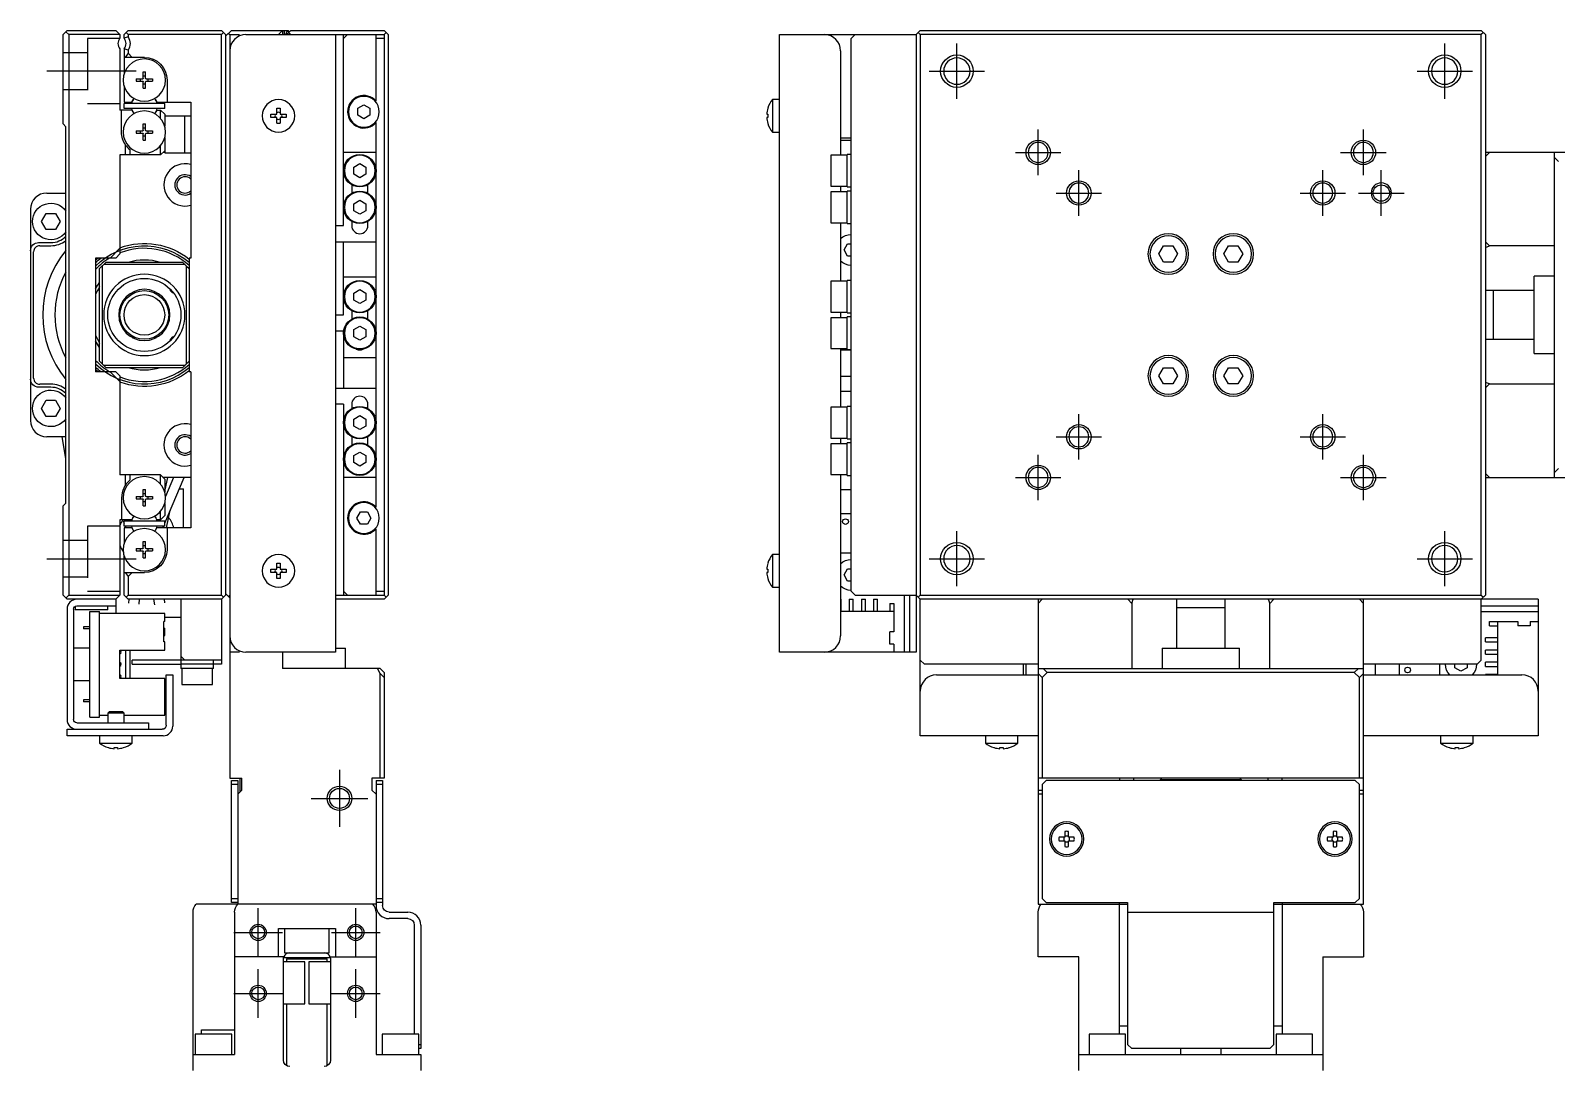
# Model space of a CAD drawing. Extents: x 0 to 721, y -8 to 419.
# Drawn here: x 0 to 187.7, y 204.2 to 331.7 of the extents above; entities that cross this region are included whole.
import ezdxf

# ---------------------------------------------------------------- set-up
doc = ezdxf.new("R2010")
doc.units = 0
doc.header["$LTSCALE"] = 0.5
doc.linetypes.add('CENTER', pattern=[50.8, 31.75, -6.35, 6.35, -6.35])
doc.linetypes.add('DASHED', pattern=[19.05, 12.7, -6.35])
for name, color, linetype in [('MSM_CENTER', 1, 'CENTER'), ('MSM_CONTINUOUS', 7, 'CONTINUOUS'), ('MSM_DASHED', 4, 'DASHED'), ('MSM_NARROW', 5, 'CONTINUOUS')]:
    doc.layers.add(name, color=color, linetype=linetype)

msp = doc.modelspace()

# ---------------------------------------------------------------- linework, layer by layer
at = {"layer": 'MSM_CENTER'}
for p, q in [((113.94, 323.33), (113.94, 330.13)), ((173.94, 323.33), (173.94, 330.13)), ((13, 326.73), (2, 326.73)), ((110.54, 326.73), (117.34, 326.73)), ((170.54, 326.73), (177.34, 326.73)), ((123.94, 313.93), (123.94, 319.53)), ((163.94, 313.93), (163.94, 319.53)), ((121.14, 316.73), (126.74, 316.73)), ((161.14, 316.73), (166.74, 316.73)), ((128.94, 308.93), (128.94, 314.53)), ((158.94, 308.93), (158.94, 314.53)), ((166.14, 308.93), (166.14, 314.53)), ((126.14, 311.73), (131.74, 311.73)), ((156.14, 311.73), (161.74, 311.73)), ((163.34, 311.73), (168.94, 311.73)), ((128.94, 278.93), (128.94, 284.53)), ((158.94, 278.93), (158.94, 284.53)), ((126.14, 281.73), (131.74, 281.73)), ((156.14, 281.73), (161.74, 281.73)), ((123.94, 273.93), (123.94, 279.53)), ((163.94, 273.93), (163.94, 279.53)), ((121.14, 276.73), (126.74, 276.73)), ((161.14, 276.73), (166.74, 276.73)), ((113.94, 263.33), (113.94, 270.13)), ((173.94, 263.33), (173.94, 270.13)), ((2, 266.73), (13, 266.73)), ((110.54, 266.73), (117.34, 266.73)), ((170.54, 266.73), (177.34, 266.73)), ((38, 240.73), (38, 233.73)), ((34.5, 237.23), (41.5, 237.23)), ((28, 217.73), (28, 223.73)), ((40, 217.73), (40, 223.73)), ((25, 220.73), (31, 220.73)), ((37, 220.73), (43, 220.73)), ((28, 210.23), (28, 216.23)), ((40, 210.23), (40, 216.23)), ((25, 213.23), (31, 213.23)), ((37, 213.23), (43, 213.23))]:
    msp.add_line(p, q, dxfattribs=at)
at = {"layer": 'MSM_CONTINUOUS'}
for p, q in [((4, 331.23), (4.35, 331.58)), ((4, 320.23), (4, 331.23)), ((4.5, 331.73), (4.35, 331.58)), ((4.35, 331.58), (4.7, 331.23)), ((4.5, 331.73), (10.5, 331.73)), ((4.7, 331.23), (4.7, 262.23)), ((11, 331.23), (4.7, 331.23)), ((11, 331.23), (10.5, 331.73)), ((11, 331.23), (11, 330.8)), ((11.5, 331.23), (11.75, 331.48)), ((11.5, 330.8), (11.5, 331.23)), ((12, 330.96), (11.5, 330.8)), ((12, 331.73), (11.75, 331.48)), ((11.75, 331.48), (12, 331.23)), ((12, 331.73), (23.5, 331.73)), ((12, 331.23), (12, 330.96)), ((23.5, 331.23), (12, 331.23)), ((24, 331.23), (23.5, 331.73)), ((23.5, 331.23), (23.75, 331.48)), ((23.5, 262.23), (23.5, 331.23)), ((24.7, 331.73), (24, 331.03)), ((24, 331.23), (24, 262.23)), ((24.35, 331.38), (24.5, 331.23)), ((24.5, 331.23), (25.7, 331.23)), ((24.5, 331.23), (24.5, 239.73)), ((24.7, 331.73), (31.7, 331.73)), ((26.5, 331.23), (43.5, 331.23)), ((30.5, 331.23), (31, 331.73)), ((31, 331.73), (31, 331.23)), ((31.2, 331.73), (31.2, 331.23)), ((31.4, 331.33), (31.4, 331.23)), ((32, 331.73), (31.5, 331.23)), ((31.7, 331.73), (31.8, 331.63)), ((31.7, 331.63), (31.9, 331.63)), ((31.75, 331.48), (32, 331.23)), ((32, 331.73), (43.5, 331.73)), ((37.5, 331.23), (37.5, 255.23)), ((38.5, 330.73), (39, 331.23)), ((38.5, 307.73), (38.5, 331.23)), ((42.5, 323.06), (42.5, 331.23)), ((43.5, 330.73), (42.5, 330.73)), ((44, 331.23), (43.5, 331.73)), ((43.5, 331.23), (43.75, 331.48)), ((43.5, 331.23), (43.5, 262.23)), ((44, 331.23), (44, 262.23)), ((92.14, 255.23), (92.14, 331.23)), ((92.14, 331.23), (108.94, 331.23)), ((101.44, 331.23), (100.94, 330.73)), ((100.94, 262.73), (100.94, 330.73)), ((108.94, 331.23), (109.44, 331.73)), ((108.94, 331.23), (108.94, 255.23)), ((109.44, 331.23), (109.19, 331.48)), ((109.44, 331.73), (178.44, 331.73)), ((109.44, 331.23), (109.44, 262.23)), ((178.44, 331.23), (109.44, 331.23)), ((178.44, 331.73), (178.94, 331.23)), ((178.69, 331.48), (178.44, 331.23)), ((178.44, 262.23), (178.44, 331.23)), ((178.94, 331.23), (178.94, 262.23)), ((11, 329.47), (11, 321.93)), ((12, 329.3), (11.5, 329.47)), ((11.5, 329.47), (11.5, 326.35)), ((12, 328.93), (11.65, 328.43)), ((12, 329.3), (12, 328.93)), ((12.5, 328.43), (12, 328.93)), ((99.64, 329.23), (99.64, 316.38)), ((14, 328.43), (11.5, 328.43)), ((13.86, 326.63), (14.15, 326.63)), ((13.86, 325.84), (13.86, 326.63)), ((14.15, 325.84), (14.15, 326.63)), ((11.5, 324.92), (11.5, 322.93)), ((13, 325.78), (13.8, 325.78)), ((13, 325.78), (13, 325.49)), ((13, 325.49), (13.8, 325.49)), ((13.53, 325.49), (13.53, 325.78)), ((14.15, 326.1), (13.86, 326.1)), ((13.86, 324.63), (13.86, 325.43)), ((13.86, 325.16), (14.15, 325.16)), ((14.15, 324.63), (14.15, 325.43)), ((14.21, 325.78), (15, 325.78)), ((14.21, 325.49), (15, 325.49)), ((14.47, 325.49), (14.47, 325.78)), ((15, 325.78), (15, 325.49)), ((16.8, 325.63), (16.8, 322.93)), ((11.5, 322.93), (12.45, 322.93)), ((12.45, 322.93), (12.6, 323.19)), ((13.86, 324.63), (14.15, 324.63)), ((15.4, 323.19), (15.55, 322.93)), ((15.55, 322.93), (19.7, 322.93)), ((19.7, 322.93), (19.7, 303.73)), ((91.24, 323.23), (91.24, 319.23)), ((92.14, 323.23), (91.24, 323.23)), ((12.45, 321.93), (11, 321.93)), ((11.2, 319.23), (11.2, 321.93)), ((16.5, 322.73), (11.5, 322.73)), ((11.5, 322.13), (11.5, 322.73)), ((16.5, 322.13), (11.5, 322.13)), ((12.45, 321.93), (12.58, 321.71)), ((15.55, 321.93), (15.42, 321.71)), ((15.55, 321.93), (16, 321.93)), ((16, 320.9), (16, 321.93)), ((16.5, 321.43), (16, 321.93)), ((16.5, 322.13), (16.5, 322.73)), ((16.5, 321.43), (16.5, 319.95)), ((19.7, 321.18), (16.5, 321.18)), ((19, 316.68), (19, 321.18)), ((29.57, 321.43), (30.3, 321.43)), ((30.3, 321.03), (29.57, 321.03)), ((30.3, 321.43), (30.3, 322.16)), ((30.3, 320.31), (30.3, 321.03)), ((30.7, 322.16), (30.7, 321.43)), ((30.7, 321.43), (31.43, 321.43)), ((31.43, 321.03), (30.7, 321.03)), ((30.7, 321.03), (30.7, 320.31)), ((40.25, 322.17), (41, 322.6)), ((40.25, 321.3), (40.25, 322.17)), ((41, 320.87), (40.25, 321.3)), ((41, 322.6), (41.75, 322.17)), ((41.75, 321.3), (41, 320.87)), ((41.75, 322.17), (41.75, 321.3)), ((90.55, 321.43), (90.68, 321.43)), ((90.68, 321.03), (90.55, 321.03)), ((90.68, 322.18), (90.68, 322.16)), ((90.68, 321.43), (90.68, 321.03)), ((4.35, 319.88), (4, 320.23)), ((4.35, 273.58), (4.35, 319.88)), ((13, 319.38), (13.8, 319.38)), ((13, 319.38), (13, 319.09)), ((13, 319.09), (13.8, 319.09)), ((13.53, 319.09), (13.53, 319.38)), ((13.86, 320.23), (14.15, 320.23)), ((13.86, 319.44), (13.86, 320.23)), ((14.15, 319.7), (13.86, 319.7)), ((14.15, 319.44), (14.15, 320.23)), ((14.21, 319.38), (15, 319.38)), ((14.21, 319.09), (15, 319.09)), ((14.47, 319.09), (14.47, 319.38)), ((15, 319.38), (15, 319.09)), ((42.5, 273.06), (42.5, 320.41)), ((90.68, 320.31), (90.68, 320.28)), ((91.24, 319.23), (92.14, 319.23)), ((11.7, 316.43), (11.7, 317.64)), ((13.86, 318.23), (13.86, 319.03)), ((13.86, 318.76), (14.15, 318.76)), ((13.86, 318.23), (14.15, 318.23)), ((14.15, 318.23), (14.15, 319.03)), ((16, 316.43), (16, 317.57)), ((16.5, 318.52), (16.5, 316.68)), ((99.64, 318.53), (100.94, 318.53)), ((99.64, 318.23), (100.94, 318.23)), ((16, 316.43), (11, 316.43)), ((11, 316.43), (11, 304.23)), ((12.2, 317.09), (12.2, 316.43)), ((16, 316.43), (16.5, 316.93)), ((16.5, 316.73), (16.3, 316.73)), ((16.5, 316.68), (19.7, 316.68)), ((42.5, 316.73), (38.5, 316.73)), ((39.75, 314.92), (40.5, 315.35)), ((40.5, 315.35), (41.25, 314.92)), ((98.44, 316.38), (98.44, 312.58)), ((100.44, 316.38), (98.44, 316.38)), ((100.44, 312.48), (100.44, 316.48)), ((100.94, 316.48), (100.44, 316.48)), ((178.94, 316.23), (179.44, 316.73)), ((216.44, 316.73), (178.94, 316.73)), ((187.44, 276.73), (187.44, 316.73)), ((187.94, 315.62), (187.44, 316.12)), ((39.75, 314.05), (39.75, 314.92)), ((40.5, 313.62), (39.75, 314.05)), ((41.25, 314.05), (40.5, 313.62)), ((41.25, 314.92), (41.25, 314.05)), ((2, 311.73), (4.35, 311.73)), ((39.5, 312.75), (39.5, 311.72)), ((41.5, 311.72), (41.5, 312.75)), ((98.44, 312.58), (100.44, 312.58)), ((98.44, 311.88), (98.44, 308.08)), ((100.44, 311.88), (98.44, 311.88)), ((99.64, 312.58), (99.64, 311.88)), ((100.44, 312.48), (100.94, 312.48)), ((100.44, 307.98), (100.44, 311.98)), ((100.94, 311.98), (100.44, 311.98)), ((0, 309.73), (0, 283.73)), ((39.75, 310.42), (40.5, 310.85)), ((39.75, 309.55), (39.75, 310.42)), ((40.5, 310.85), (41.25, 310.42)), ((41.25, 310.42), (41.25, 309.55)), ((1.35, 308.23), (1.92, 309.23)), ((1.92, 307.23), (1.35, 308.23)), ((1.92, 309.23), (3.08, 309.23)), ((3.08, 309.23), (3.65, 308.23)), ((3.65, 308.23), (3.08, 307.23)), ((39.5, 308.25), (39.5, 307.73)), ((40.5, 309.12), (39.75, 309.55)), ((41.25, 309.55), (40.5, 309.12)), ((41.5, 307.73), (41.5, 308.25)), ((98.44, 308.08), (100.44, 308.08)), ((99.64, 308.08), (99.64, 300.88)), ((100.44, 307.98), (100.94, 307.98)), ((3.08, 307.23), (1.92, 307.23)), ((37.5, 307.73), (38.5, 307.73)), ((0.38, 288.96), (0.38, 304.51)), ((1, 305.63), (2.5, 305.63)), ((1.13, 305.25), (2.5, 305.25)), ((9.79, 303.73), (11, 304.94)), ((11, 304.23), (10.5, 303.73)), ((37.5, 305.73), (42.5, 305.73)), ((38.5, 296.73), (38.5, 305.73)), ((100.07, 304.73), (100.5, 305.48)), ((100.5, 303.98), (100.07, 304.73)), ((100.5, 305.48), (100.94, 305.48)), ((138.78, 304.23), (139.36, 305.23)), ((139.36, 303.23), (138.78, 304.23)), ((139.36, 305.23), (140.51, 305.23)), ((140.51, 305.23), (141.09, 304.23)), ((141.09, 304.23), (140.51, 303.23)), ((146.78, 304.23), (147.36, 305.23)), ((147.36, 303.23), (146.78, 304.23)), ((147.36, 305.23), (148.51, 305.23)), ((148.51, 305.23), (149.09, 304.23)), ((149.09, 304.23), (148.51, 303.23)), ((179.44, 305.22), (178.94, 305.72)), ((178.94, 305.04), (179.44, 305.22)), ((187.44, 305.22), (179.44, 305.22)), ((10.5, 303.73), (8, 303.73)), ((8, 303.73), (8, 289.73)), ((8.5, 302.43), (9.3, 303.23)), ((8.5, 291.03), (8.5, 302.43)), ((8.8, 302.73), (8.8, 290.73)), ((19, 302.93), (9, 302.93)), ((9.3, 303.23), (18.7, 303.23)), ((18.7, 303.23), (19, 302.93)), ((19.2, 302.73), (19, 302.93)), ((19.2, 290.73), (19.2, 302.73)), ((19.2, 302.73), (19.5, 302.43)), ((19.5, 303.73), (19.5, 289.73)), ((19.7, 303.73), (19.5, 303.73)), ((100.94, 303.98), (100.5, 303.98)), ((140.51, 303.23), (139.36, 303.23)), ((148.51, 303.23), (147.36, 303.23)), ((38.5, 301.43), (42.5, 301.43)), ((98.44, 300.88), (98.44, 297.08)), ((100.44, 300.88), (98.44, 300.88)), ((100.44, 296.98), (100.44, 300.98)), ((100.94, 300.98), (100.44, 300.98)), ((184.94, 291.98), (184.94, 301.48)), ((187.44, 301.48), (184.94, 301.48)), ((17.2, 299.71), (17.2, 299.9)), ((17.2, 299.71), (17.43, 299.48)), ((17.43, 299.65), (17.43, 299.48)), ((17.43, 299.48), (17.56, 299.48)), ((17.56, 299.48), (17.56, 299.48)), ((39.75, 299.42), (40.5, 299.85)), ((39.75, 298.55), (39.75, 299.42)), ((40.5, 298.12), (39.75, 298.55)), ((40.5, 299.85), (41.25, 299.42)), ((41.25, 298.55), (40.5, 298.12)), ((41.25, 299.42), (41.25, 298.55)), ((184.94, 299.73), (178.94, 299.73)), ((179.94, 293.73), (179.94, 299.73)), ((37.5, 296.73), (38.5, 296.73)), ((39.5, 297.25), (39.5, 296.22)), ((41.5, 296.22), (41.5, 297.25)), ((98.44, 297.08), (100.44, 297.08)), ((99.64, 297.08), (99.64, 296.38)), ((100.44, 296.98), (100.94, 296.98)), ((11.04, 295.67), (11.04, 295.67)), ((16.97, 295.67), (16.97, 295.67)), ((38.5, 294.73), (37.5, 294.73)), ((38.5, 294.73), (38.5, 287.73)), ((39.75, 294.92), (40.5, 295.35)), ((39.75, 294.05), (39.75, 294.92)), ((40.5, 295.35), (41.25, 294.92)), ((41.25, 294.92), (41.25, 294.05)), ((98.44, 296.38), (98.44, 292.58)), ((100.44, 296.38), (98.44, 296.38)), ((100.44, 292.48), (100.44, 296.48)), ((100.94, 296.48), (100.44, 296.48)), ((12.56, 293.93), (12.63, 293.93)), ((12.69, 293.87), (12.63, 293.93)), ((15.38, 293.93), (15.31, 293.87)), ((15.38, 293.93), (15.44, 293.93)), ((17.43, 293.98), (17.2, 293.76)), ((17.2, 293.57), (17.2, 293.76)), ((17.43, 293.98), (17.43, 293.82)), ((17.56, 293.98), (17.43, 293.98)), ((17.56, 293.98), (17.56, 293.98)), ((40.5, 293.62), (39.75, 294.05)), ((41.25, 294.05), (40.5, 293.62)), ((178.94, 293.73), (184.94, 293.73)), ((9.3, 290.23), (8.5, 291.03)), ((19.5, 291.03), (18.7, 290.23)), ((42.5, 291.43), (38.5, 291.43)), ((98.44, 292.58), (100.44, 292.58)), ((99.64, 292.58), (99.64, 285.38)), ((100.94, 292.39), (99.64, 292.39)), ((100.44, 292.48), (100.94, 292.48)), ((184.94, 291.98), (187.44, 291.98)), ((10.5, 289.73), (8, 289.73)), ((9, 290.53), (19, 290.53)), ((18.7, 290.23), (9.3, 290.23)), ((11, 288.53), (9.79, 289.73)), ((10.5, 289.73), (11, 289.23)), ((11, 289.23), (11, 277.03)), ((19.7, 289.73), (19.5, 289.73)), ((19.7, 289.73), (19.7, 270.53)), ((99.64, 289.19), (100.94, 289.19)), ((138.78, 289.23), (139.36, 290.23)), ((139.36, 288.23), (138.78, 289.23)), ((139.36, 290.23), (140.51, 290.23)), ((140.51, 290.23), (141.09, 289.23)), ((141.09, 289.23), (140.51, 288.23)), ((146.78, 289.23), (147.36, 290.23)), ((147.36, 288.23), (146.78, 289.23)), ((147.36, 290.23), (148.51, 290.23)), ((148.51, 290.23), (149.09, 289.23)), ((149.09, 289.23), (148.51, 288.23)), ((2.5, 287.83), (1, 287.83)), ((2.5, 288.22), (1.13, 288.22)), ((37.5, 287.73), (42.5, 287.73)), ((100.94, 287.31), (99.64, 287.31)), ((140.51, 288.23), (139.36, 288.23)), ((148.51, 288.23), (147.36, 288.23)), ((179.44, 288.25), (178.94, 288.43)), ((178.94, 287.75), (179.44, 288.25)), ((179.44, 288.25), (187.44, 288.25)), ((1.35, 285.23), (1.92, 286.23)), ((1.92, 286.23), (3.08, 286.23)), ((3.08, 286.23), (3.65, 285.23)), ((38.5, 285.73), (37.5, 285.73)), ((38.5, 285.73), (38.5, 262.23)), ((39.5, 285.73), (39.5, 285.22)), ((41.5, 285.22), (41.5, 285.73)), ((98.44, 285.38), (98.44, 281.58)), ((100.44, 285.38), (98.44, 285.38)), ((100.44, 281.48), (100.44, 285.48)), ((100.94, 285.48), (100.44, 285.48)), ((1.92, 284.23), (1.35, 285.23)), ((3.08, 284.23), (1.92, 284.23)), ((3.65, 285.23), (3.08, 284.23)), ((39.75, 283.92), (40.5, 284.35)), ((39.75, 283.05), (39.75, 283.92)), ((40.5, 284.35), (41.25, 283.92)), ((41.25, 283.92), (41.25, 283.05)), ((4.35, 281.73), (2, 281.73)), ((4.35, 279.05), (3.88, 281.73)), ((39.5, 281.75), (39.5, 280.72)), ((40.5, 282.62), (39.75, 283.05)), ((41.25, 283.05), (40.5, 282.62)), ((41.5, 280.72), (41.5, 281.75)), ((98.44, 281.58), (100.44, 281.58)), ((99.64, 281.58), (99.64, 280.88)), ((39.75, 279.42), (40.5, 279.85)), ((40.5, 279.85), (41.25, 279.42)), ((98.44, 280.88), (98.44, 277.08)), ((100.44, 280.88), (98.44, 280.88)), ((100.44, 281.48), (100.94, 281.48)), ((100.44, 276.98), (100.44, 280.98)), ((100.94, 280.98), (100.44, 280.98)), ((39.75, 278.55), (39.75, 279.42)), ((40.5, 278.12), (39.75, 278.55)), ((41.25, 278.55), (40.5, 278.12)), ((41.25, 279.42), (41.25, 278.55)), ((187.44, 277.35), (187.94, 277.85)), ((16, 277.03), (11, 277.03)), ((11.7, 275.83), (11.7, 277.03)), ((12.2, 277.03), (12.2, 276.38)), ((16, 275.9), (16, 277.03)), ((16.5, 276.53), (16, 277.03)), ((19.7, 276.73), (16.3, 276.73)), ((16.83, 276.73), (16.5, 275.22)), ((16.5, 271.1), (18.89, 276.73)), ((16.5, 276.53), (16.5, 274.95)), ((17.59, 276.73), (16.59, 274.4)), ((42.5, 276.73), (38.5, 276.73)), ((98.44, 277.08), (100.44, 277.08)), ((99.64, 277.08), (99.64, 257.23)), ((100.44, 276.98), (100.94, 276.98)), ((179.44, 276.73), (178.94, 277.23)), ((178.94, 276.73), (216.44, 276.73)), ((11.2, 274.23), (11.2, 271.53)), ((13, 274.38), (13.8, 274.38)), ((13, 274.38), (13, 274.09)), ((13, 274.09), (13.8, 274.09)), ((13.53, 274.09), (13.53, 274.38)), ((13.86, 275.23), (14.15, 275.23)), ((13.86, 274.44), (13.86, 275.23)), ((14.15, 274.7), (13.86, 274.7)), ((13.86, 273.23), (13.86, 274.03)), ((14.15, 274.44), (14.15, 275.23)), ((14.15, 273.23), (14.15, 274.03)), ((14.21, 274.38), (15, 274.38)), ((14.21, 274.09), (15, 274.09)), ((14.47, 274.09), (14.47, 274.38)), ((15, 274.38), (15, 274.09)), ((18.3, 275.33), (18.81, 275.33)), ((18.81, 270.53), (18.81, 275.33)), ((99.64, 275.23), (100.94, 275.23)), ((4, 273.23), (4.35, 273.58)), ((4, 262.23), (4, 273.23)), ((13.86, 273.76), (14.15, 273.76)), ((13.86, 273.23), (14.15, 273.23)), ((16, 271.53), (16, 272.57)), ((16.5, 273.52), (16.5, 272.03)), ((16.71, 270.53), (17.18, 272.71)), ((40.13, 271.73), (40.57, 272.48)), ((40.57, 272.48), (41.43, 272.48)), ((41.43, 272.48), (41.87, 271.73)), ((99.64, 272.29), (100.94, 272.29)), ((11, 271.53), (11, 262.23)), ((12.45, 271.53), (11, 271.53)), ((11.32, 271.53), (11.5, 271.1)), ((16.5, 271.33), (11.5, 271.33)), ((11.5, 270.73), (11.5, 271.33)), ((16.5, 270.73), (11.5, 270.73)), ((12.45, 270.53), (11.5, 270.53)), ((11.5, 270.53), (11.5, 268.55)), ((11.66, 270.73), (11.74, 270.53)), ((12.45, 271.53), (12.58, 271.76)), ((12.45, 270.53), (12.6, 270.27)), ((15.4, 270.27), (15.55, 270.53)), ((15.55, 271.53), (15.42, 271.76)), ((16, 271.53), (15.55, 271.53)), ((19.7, 270.53), (15.55, 270.53)), ((16, 271.53), (16.5, 272.03)), ((16.26, 270.53), (16.34, 270.73)), ((16.5, 270.73), (16.5, 271.33)), ((16.8, 270.53), (16.8, 267.83)), ((40.57, 270.98), (40.13, 271.73)), ((41.43, 270.98), (40.57, 270.98)), ((41.87, 271.73), (41.43, 270.98)), ((42.5, 262.23), (42.5, 270.41)), ((13.86, 268.83), (14.15, 268.83)), ((13.86, 268.04), (13.86, 268.83)), ((14.15, 268.04), (14.15, 268.83)), ((11.5, 262.23), (11.5, 267.12)), ((13, 267.98), (13.8, 267.98)), ((13, 267.98), (13, 267.69)), ((13, 267.69), (13.8, 267.69)), ((13.53, 267.69), (13.53, 267.98)), ((14.15, 268.3), (13.86, 268.3)), ((13.86, 266.83), (13.86, 267.63)), ((13.86, 267.36), (14.15, 267.36)), ((13.86, 266.83), (14.15, 266.83)), ((14.15, 266.83), (14.15, 267.63)), ((14.21, 267.98), (15, 267.98)), ((14.21, 267.69), (15, 267.69)), ((14.47, 267.69), (14.47, 267.98)), ((15, 267.98), (15, 267.69)), ((91.24, 267.23), (91.24, 263.23)), ((92.14, 267.23), (91.24, 267.23)), ((100.94, 267.39), (99.64, 267.39)), ((11.5, 265.03), (14, 265.03)), ((11.65, 265.03), (12, 264.53)), ((12, 264.53), (12.5, 265.03)), ((29.57, 265.43), (30.3, 265.43)), ((30.3, 265.03), (29.57, 265.03)), ((30.3, 265.43), (30.3, 266.16)), ((30.3, 264.31), (30.3, 265.03)), ((30.7, 266.16), (30.7, 265.43)), ((30.7, 265.43), (31.43, 265.43)), ((31.43, 265.03), (30.7, 265.03)), ((30.7, 265.03), (30.7, 264.31)), ((90.55, 265.43), (90.68, 265.43)), ((90.68, 265.03), (90.55, 265.03)), ((90.68, 266.18), (90.68, 266.16)), ((90.68, 265.43), (90.68, 265.03)), ((100.07, 264.73), (100.5, 265.48)), ((100.5, 263.98), (100.07, 264.73)), ((100.5, 265.48), (100.94, 265.48)), ((12, 264.53), (12, 262.23)), ((90.68, 264.31), (90.68, 264.28)), ((91.24, 263.23), (92.14, 263.23)), ((100.94, 263.98), (100.5, 263.98)), ((4.5, 261.73), (4, 262.23)), ((4.7, 262.23), (4.35, 261.88)), ((10.5, 261.73), (4.5, 261.73)), ((4.7, 262.23), (11, 262.23)), ((5.7, 260.93), (10.5, 260.93)), ((9.5, 260.43), (9.5, 260.93)), ((10.5, 261.73), (11, 262.23)), ((10.5, 261.73), (10.5, 260.93)), ((10.53, 259.98), (10.53, 261.77)), ((11.75, 261.98), (11.5, 262.23)), ((12, 262.23), (11.75, 261.98)), ((11.75, 261.98), (12, 261.73)), ((12, 262.23), (23.5, 262.23)), ((23.5, 261.73), (12, 261.73)), ((12.1, 261.73), (12.05, 261.24)), ((13.35, 261.12), (13.4, 261.73)), ((15.14, 261.73), (15.26, 261.07)), ((16.54, 261.3), (16.46, 261.73)), ((18.5, 261.73), (18.5, 253.23)), ((23.75, 261.98), (23.5, 262.23)), ((23.5, 261.73), (24, 262.23)), ((23.5, 261.73), (23.5, 253.73)), ((24, 262.43), (24.5, 261.93)), ((24.5, 262.23), (24.35, 262.08)), ((37.5, 262.23), (43.5, 262.23)), ((43.5, 261.73), (37.5, 261.73)), ((39, 262.23), (38.5, 262.73)), ((42.5, 262.73), (43.5, 262.73)), ((43.75, 261.98), (43.5, 262.23)), ((43.5, 261.73), (44, 262.23)), ((99.64, 261.73), (99.69, 261.73)), ((99.69, 260.23), (99.69, 261.73)), ((100.69, 261.73), (101.19, 261.73)), ((100.69, 261.73), (100.69, 260.23)), ((100.94, 262.73), (101.44, 262.23)), ((101.19, 260.23), (101.19, 261.73)), ((101.44, 262.23), (108.94, 262.23)), ((102.19, 261.73), (102.69, 261.73)), ((102.19, 261.73), (102.19, 260.23)), ((102.69, 260.23), (102.69, 261.73)), ((103.69, 261.73), (104.19, 261.73)), ((103.69, 261.73), (103.69, 260.23)), ((104.19, 260.23), (104.19, 261.73)), ((105.69, 261.23), (106.19, 261.23)), ((105.69, 261.23), (105.69, 260.23)), ((106.19, 261.23), (106.19, 257.73)), ((107.44, 262.23), (107.44, 255.23)), ((108.14, 255.23), (108.14, 262.23)), ((109.44, 261.73), (108.94, 262.23)), ((109.19, 261.98), (109.44, 262.23)), ((109.44, 262.23), (178.44, 262.23)), ((185.44, 261.73), (109.44, 261.73)), ((109.44, 244.93), (109.44, 261.73)), ((123.94, 261.73), (123.94, 224.23)), ((123.94, 261.23), (124.44, 261.73)), ((134.95, 261.73), (135.45, 261.23)), ((135.45, 261.23), (135.63, 261.73)), ((135.45, 261.23), (135.45, 253.23)), ((140.94, 261.73), (140.94, 255.73)), ((146.94, 255.73), (146.94, 261.73)), ((152.24, 261.73), (152.42, 261.23)), ((152.42, 261.23), (152.92, 261.73)), ((152.42, 253.23), (152.42, 261.23)), ((163.44, 261.73), (163.94, 261.23)), ((163.94, 224.23), (163.94, 261.73)), ((178.44, 262.23), (178.69, 261.98)), ((178.94, 262.23), (178.44, 261.73)), ((178.44, 254.23), (178.44, 261.73)), ((178.44, 260.93), (185.44, 260.93)), ((185.44, 261.73), (185.44, 244.93)), ((4.5, 260.53), (4.5, 246.93)), ((5.3, 260.53), (5.3, 246.93)), ((5.5, 260.88), (5.5, 260.43)), ((9.5, 260.43), (5.5, 260.43)), ((7.3, 247.23), (7.3, 260.23)), ((7.3, 260.23), (8.5, 260.23)), ((8.5, 247.23), (8.5, 260.23)), ((16.5, 259.98), (8.5, 259.98)), ((16.5, 258.98), (16.5, 259.98)), ((18.5, 259.48), (16.5, 259.48)), ((106.19, 260.23), (99.64, 260.23)), ((140.94, 260.73), (146.94, 260.73)), ((178.44, 260.23), (185.44, 260.23)), ((7.3, 258.36), (6.5, 258.36)), ((6.5, 258.36), (6.5, 258.11)), ((7.3, 258.11), (6.5, 258.11)), ((16.4, 256.48), (16.4, 258.98)), ((16.5, 258.98), (16.4, 258.98)), ((16.4, 258.18), (16.5, 258.18)), ((16.4, 257.81), (16.5, 257.81)), ((16.4, 257.66), (16.5, 257.66)), ((16.4, 257.28), (16.5, 257.28)), ((16.5, 257.28), (16.5, 258.18)), ((105.69, 256.23), (105.69, 257.73)), ((106.19, 257.73), (105.69, 257.73)), ((179.44, 258.48), (179.44, 258.98)), ((179.44, 258.98), (182.94, 258.98)), ((179.44, 258.48), (180.44, 258.48)), ((180.44, 258.98), (180.44, 252.43)), ((182.94, 258.98), (182.94, 258.48)), ((184.44, 258.48), (182.94, 258.48)), ((184.44, 258.98), (184.44, 258.48)), ((184.44, 258.98), (185.44, 258.98)), ((7.3, 255.73), (5.3, 255.73)), ((11, 255.48), (16.5, 255.48)), ((11, 251.98), (11, 255.48)), ((11.7, 255.48), (11.7, 251.98)), ((12.2, 255.48), (12.2, 251.98)), ((16.5, 256.48), (16.4, 256.48)), ((16.5, 255.48), (16.5, 256.48)), ((37.5, 255.73), (38.75, 255.73)), ((38.75, 253.23), (38.75, 255.73)), ((106.19, 256.23), (105.69, 256.23)), ((106.19, 256.23), (106.19, 255.23)), ((139.19, 255.73), (148.69, 255.73)), ((139.19, 255.73), (139.19, 253.23)), ((148.69, 253.23), (148.69, 255.73)), ((178.94, 256.48), (178.94, 256.98)), ((180.44, 256.98), (178.94, 256.98)), ((178.94, 256.48), (180.44, 256.48)), ((178.94, 254.98), (178.94, 255.48)), ((180.44, 255.48), (178.94, 255.48)), ((12.5, 253.73), (12.5, 254.23)), ((23.5, 254.23), (12.5, 254.23)), ((12.5, 253.73), (18.5, 253.73)), ((19, 254.23), (18.5, 254.73)), ((22.5, 253.73), (18.5, 253.73)), ((22.5, 253.23), (22.5, 254.23)), ((23.5, 253.73), (22.5, 253.73)), ((25.7, 255.23), (24.5, 255.23)), ((37.5, 255.23), (26.5, 255.23)), ((31, 255.23), (31, 253.23)), ((108.94, 255.23), (92.14, 255.23)), ((109.44, 254.23), (109.94, 253.73)), ((123.94, 253.73), (109.94, 253.73)), ((122.14, 252.43), (122.14, 253.73)), ((122.44, 252.43), (122.44, 253.73)), ((177.94, 253.73), (163.94, 253.73)), ((165.44, 252.43), (165.44, 253.73)), ((168.38, 252.43), (168.38, 253.73)), ((173.28, 253.73), (173.28, 252.43)), ((175.19, 253.3), (175.19, 253.73)), ((176.69, 253.73), (176.69, 253.3)), ((177.94, 253.73), (178.44, 254.23)), ((178.94, 254.98), (180.44, 254.98)), ((178.94, 253.48), (178.94, 253.98)), ((180.44, 253.98), (178.94, 253.98)), ((178.94, 253.48), (180.44, 253.48)), ((5.3, 251.73), (7.3, 251.73)), ((16.5, 251.98), (11, 251.98)), ((16.5, 247.48), (16.5, 251.98)), ((16.7, 246.23), (16.7, 252.43)), ((16.7, 252.43), (17.5, 252.43)), ((17.5, 252.43), (17.5, 246.13)), ((22.5, 253.23), (18.5, 253.23)), ((18.6, 253.23), (18.6, 251.23)), ((22.4, 251.23), (22.4, 253.23)), ((43, 253.23), (31, 253.23)), ((43, 252.62), (42.69, 253.23)), ((43, 253.23), (43.5, 252.73)), ((43, 239.73), (43, 252.62)), ((43.5, 252.12), (43, 252.62)), ((43.5, 252.73), (43.5, 239.73)), ((111.44, 252.43), (123.94, 252.43)), ((123.94, 253.23), (163.94, 253.23)), ((124.44, 252.12), (123.94, 252.62)), ((125.05, 252.73), (124.44, 252.12)), ((124.44, 252.12), (124.44, 239.73)), ((124.55, 253.23), (125.05, 252.73)), ((162.82, 252.73), (125.05, 252.73)), ((162.82, 252.73), (163.32, 253.23)), ((163.44, 252.12), (162.82, 252.73)), ((163.94, 252.62), (163.44, 252.12)), ((163.44, 239.73), (163.44, 252.12)), ((163.94, 252.43), (183.44, 252.43)), ((175.94, 252.87), (175.19, 253.3)), ((176.69, 253.3), (175.94, 252.87)), ((178.94, 252.43), (178.94, 252.48)), ((180.44, 252.48), (178.94, 252.48)), ((18.6, 251.23), (22.4, 251.23)), ((6.5, 249.36), (6.5, 249.11)), ((7.3, 249.36), (6.5, 249.36)), ((7.3, 249.11), (6.5, 249.11)), ((9.7, 247.93), (9.5, 247.73)), ((9.7, 247.93), (11.3, 247.93)), ((11.5, 247.73), (11.3, 247.93)), ((5.7, 246.53), (14.5, 246.53)), ((7.3, 247.23), (8.5, 247.23)), ((8.5, 247.48), (9.5, 247.48)), ((11.5, 247.73), (9.5, 247.73)), ((9.5, 247.73), (9.5, 246.53)), ((11.5, 246.53), (11.5, 247.73)), ((11.5, 247.48), (16.5, 247.48)), ((14.5, 246.53), (14.5, 245.73)), ((4.5, 244.93), (4.5, 245.73)), ((4.5, 245.73), (16.2, 245.73)), ((16.3, 244.93), (4.5, 244.93)), ((8.5, 244.93), (8.5, 244.04)), ((8.5, 244.04), (12.5, 244.04)), ((12.5, 244.04), (12.5, 244.93)), ((123.94, 244.93), (109.44, 244.93)), ((117.44, 244.93), (117.44, 244.04)), ((117.44, 244.04), (121.44, 244.04)), ((121.44, 244.04), (121.44, 244.93)), ((185.44, 244.93), (163.94, 244.93)), ((173.44, 244.93), (173.44, 244.04)), ((173.44, 244.04), (177.44, 244.04)), ((177.44, 244.04), (177.44, 244.93)), ((9.55, 243.48), (9.57, 243.48)), ((10.3, 243.48), (10.7, 243.48)), ((10.3, 243.35), (10.3, 243.48)), ((10.7, 243.48), (10.7, 243.35)), ((11.43, 243.48), (11.45, 243.48)), ((118.49, 243.48), (118.51, 243.48)), ((119.24, 243.48), (119.64, 243.48)), ((119.24, 243.35), (119.24, 243.48)), ((119.64, 243.48), (119.64, 243.35)), ((120.36, 243.48), (120.39, 243.48)), ((174.49, 243.48), (174.51, 243.48)), ((175.24, 243.48), (175.64, 243.48)), ((175.24, 243.35), (175.24, 243.48)), ((175.64, 243.48), (175.64, 243.35)), ((176.36, 243.48), (176.39, 243.48)), ((24.5, 239.73), (26, 239.73)), ((24.7, 239.43), (25.5, 239.43)), ((24.7, 224.43), (24.7, 239.43)), ((25.5, 238.93), (24.7, 238.93)), ((25.5, 239.43), (25.5, 224.23)), ((25.75, 239.73), (25.75, 237.98)), ((26, 238.23), (26, 239.73)), ((43.5, 239.73), (42, 239.73)), ((42, 239.73), (42, 238.23)), ((42.5, 239.43), (43.3, 239.43)), ((42.5, 239.43), (42.5, 224.03)), ((43.3, 238.93), (42.5, 238.93)), ((43.3, 239.43), (43.3, 224.03)), ((163.94, 239.73), (123.94, 239.73)), ((124.94, 239.43), (124.44, 238.93)), ((124.44, 238.93), (124.44, 224.93)), ((162.94, 239.43), (124.94, 239.43)), ((133.94, 239.73), (133.94, 239.43)), ((135.69, 239.43), (135.69, 239.73)), ((139.14, 239.73), (138.94, 239.53)), ((148.94, 239.53), (138.94, 239.53)), ((138.94, 239.53), (138.94, 239.43)), ((148.94, 239.53), (148.74, 239.73)), ((148.94, 239.43), (148.94, 239.53)), ((152.19, 239.73), (152.19, 239.43)), ((153.94, 239.43), (153.94, 239.73)), ((163.44, 238.93), (162.94, 239.43)), ((163.44, 224.93), (163.44, 238.93)), ((26, 238.23), (25.5, 237.73)), ((42.5, 237.73), (42, 238.23)), ((123.94, 238.23), (124.44, 238.23)), ((124.44, 237.73), (123.94, 237.73)), ((163.44, 238.23), (163.94, 238.23)), ((163.94, 237.73), (163.44, 237.73)), ((127.2, 233.15), (127.2, 232.47)), ((127.68, 232.47), (127.68, 233.15)), ((160.2, 233.15), (160.2, 232.47)), ((160.68, 232.47), (160.68, 233.15)), ((127.2, 232.47), (126.52, 232.47)), ((126.52, 231.99), (127.2, 231.99)), ((127.2, 231.99), (127.2, 231.31)), ((128.36, 232.47), (127.68, 232.47)), ((127.68, 231.31), (127.68, 231.99)), ((127.68, 231.99), (128.36, 231.99)), ((160.2, 232.47), (159.52, 232.47)), ((159.52, 231.99), (160.2, 231.99)), ((160.2, 231.99), (160.2, 231.31)), ((161.36, 232.47), (160.68, 232.47)), ((160.68, 231.31), (160.68, 231.99)), ((160.68, 231.99), (161.36, 231.99)), ((25.48, 224.23), (20.38, 224.23)), ((24.7, 224.93), (25.5, 224.93)), ((25.5, 224.43), (24.7, 224.43)), ((42.5, 224.23), (25.5, 224.23)), ((42.5, 224.93), (43.3, 224.93)), ((43.3, 224.43), (42.5, 224.43)), ((123.94, 224.23), (134.94, 224.23)), ((124.44, 224.93), (124.94, 224.43)), ((124.94, 224.43), (134.94, 224.43)), ((133.94, 208.23), (133.94, 224.43)), ((134.94, 224.43), (134.94, 206.93)), ((152.94, 206.93), (152.94, 224.43)), ((152.94, 224.43), (162.94, 224.43)), ((152.94, 224.23), (163.94, 224.23)), ((153.94, 224.43), (153.94, 208.23)), ((162.94, 224.43), (163.44, 224.93)), ((20, 203.73), (20, 223.23)), ((25.1, 223.23), (25.1, 205.73)), ((42.5, 223.23), (42.5, 205.73)), ((44.1, 223.23), (46.4, 223.23)), ((46.4, 222.43), (44.1, 222.43)), ((47.2, 221.63), (47.2, 208.23)), ((48, 221.63), (48, 206.43)), ((123.94, 217.73), (123.94, 223.23)), ((134.94, 223.23), (152.94, 223.23)), ((163.94, 223.23), (163.94, 217.73)), ((30.5, 221.23), (37.5, 221.23)), ((30.5, 217.73), (30.5, 221.23)), ((31.25, 221.23), (31.25, 218.23)), ((36.75, 218.23), (36.75, 221.23)), ((37.5, 221.23), (37.5, 217.73)), ((31.13, 217.73), (25.1, 217.73)), ((31.13, 217.64), (31.16, 217.73)), ((31.13, 217.73), (31.13, 217.64)), ((31.25, 218.23), (36.75, 218.23)), ((36.85, 217.72), (36.87, 217.64)), ((36.87, 217.73), (36.87, 217.64)), ((36.87, 217.73), (42.5, 217.73)), ((128.94, 217.73), (123.94, 217.73)), ((128.94, 203.73), (128.94, 217.73)), ((158.94, 217.73), (158.94, 203.73)), ((158.94, 217.73), (163.94, 217.73)), ((31.1, 205.03), (31.1, 217.43)), ((33.75, 217.13), (31.1, 217.13)), ((31.12, 217.63), (36.88, 217.63)), ((31.7, 217.63), (31.5, 217.43)), ((36.5, 217.43), (31.5, 217.43)), ((31.5, 217.43), (31.5, 217.13)), ((33.75, 211.93), (33.75, 217.13)), ((34.25, 217.13), (34.25, 211.93)), ((36.9, 217.13), (34.25, 217.13)), ((36.5, 217.43), (36.3, 217.63)), ((36.5, 217.13), (36.5, 217.43)), ((36.9, 217.43), (36.9, 205.03)), ((31.1, 211.93), (33.75, 211.93)), ((31.5, 211.93), (31.5, 204.34)), ((34.25, 211.93), (36.9, 211.93)), ((36.5, 204.34), (36.5, 211.93)), ((21.05, 208.23), (21.05, 208.73)), ((21.05, 208.73), (25.1, 208.73)), ((133.94, 209.23), (134.94, 209.23)), ((152.94, 209.23), (153.94, 209.23)), ((24.75, 208.23), (20.25, 208.23)), ((20.25, 208.23), (20.25, 205.73)), ((24.75, 205.73), (24.75, 208.23)), ((47.75, 208.23), (43.25, 208.23)), ((43.25, 208.23), (43.25, 205.73)), ((47.75, 205.73), (47.75, 208.23)), ((47.75, 206.93), (48, 206.93)), ((134.69, 208.23), (130.19, 208.23)), ((130.19, 208.23), (130.19, 205.73)), ((134.69, 205.73), (134.69, 208.23)), ((134.94, 206.93), (135.44, 206.43)), ((152.44, 206.43), (152.94, 206.93)), ((157.69, 208.23), (153.19, 208.23)), ((153.19, 208.23), (153.19, 205.73)), ((157.69, 205.73), (157.69, 208.23)), ((20, 205.73), (25.1, 205.73)), ((42.5, 205.73), (48, 205.73)), ((48, 206.43), (47.75, 206.43)), ((48, 205.73), (48, 203.73)), ((128.94, 205.73), (158.94, 205.73)), ((152.44, 206.43), (135.44, 206.43)), ((141.44, 206.43), (141.44, 205.73)), ((146.44, 205.73), (146.44, 206.43))]:
    msp.add_line(p, q, dxfattribs=at)
at = {"layer": 'MSM_CONTINUOUS', "extrusion": (0, 0, -1)}
for centre, radius in [((-14, 325.63), 2.6), ((-113.94, 326.73), 1.62), ((-173.94, 326.73), 1.62), ((-30.5, 321.23), 2), ((-41, 321.73), 1.9), ((-14, 319.23), 2.6), ((-123.94, 316.73), 1.23), ((-163.94, 316.73), 1.23), ((-40.5, 314.48), 1.9), ((-40.5, 309.98), 1.9), ((-128.94, 311.73), 1.23), ((-158.94, 311.73), 1.23), ((-139.94, 304.23), 2.5), ((-139.94, 304.23), 2.25), ((-147.94, 304.23), 2.5), ((-147.94, 304.23), 2.25), ((-14, 296.73), 5), ((-40.5, 298.98), 1.9), ((-14, 296.73), 3.15), ((-40.5, 294.48), 1.9), ((-139.94, 289.23), 2.5), ((-139.94, 289.23), 2.25), ((-147.94, 289.23), 2.5), ((-147.94, 289.23), 2.25), ((-40.5, 283.48), 1.9), ((-128.94, 281.73), 1.23), ((-158.94, 281.73), 1.23), ((-40.5, 278.98), 1.9), ((-123.94, 276.73), 1.23), ((-163.94, 276.73), 1.23), ((-14, 274.23), 2.6), ((-41, 271.73), 1.9), ((-14, 267.83), 2.6), ((-30.5, 265.23), 2), ((-113.94, 266.73), 1.62), ((-173.94, 266.73), 1.62), ((-127.44, 232.23), 2.1), ((-127.44, 232.23), 1.9), ((-160.44, 232.23), 2.1), ((-160.44, 232.23), 1.9)]:
    msp.add_circle(centre, radius, dxfattribs=at)
at = {"layer": 'MSM_CONTINUOUS'}
for centre, radius in [((40.5, 314.48), 2), ((40.5, 309.98), 2), ((166.14, 311.73), 1.01), ((14, 296.73), 4.5), ((40.5, 298.98), 2), ((14, 296.73), 3), ((40.5, 294.48), 2), ((40.5, 283.48), 2), ((40.5, 278.98), 2), ((100.24, 271.29), 0.35), ((169.38, 253.03), 0.35), ((38, 237.23), 1.23), ((28, 220.73), 0.783), ((40, 220.73), 0.783), ((28, 213.23), 0.783), ((40, 213.23), 0.783)]:
    msp.add_circle(centre, radius, dxfattribs=at)
for centre, radius, start, end in [((11.75, 330.13), 1, 138.5904, 221.4096), ((10.75, 330.13), 1, 318.5904, 41.4096), ((26.5, 329.23), 2, 90, 180), ((31.7, 331.33), 0.3, 90, 180), ((97.64, 329.23), 2, 0, 90), ((14, 322.43), 1.59, 143.8028, 169.1069), ((14, 322.43), 1.59, 10.8931, 36.1972), ((41, 321.73), 2, 41.4096, 318.5904), ((93.74, 321.23), 3.2, 141.3178, 162.73), ((14, 322.43), 1.59, 190.8931, 216.1972), ((14.12, 322.55), 1.75, 208.6217, 217.006), ((14, 322.43), 1.59, 323.8028, 349.1069), ((13.89, 322.55), 1.75, 322.994, 331.3783), ((30.5, 321.23), 0.435, 152.6335, 207.3665), ((30.5, 321.23), 0.435, 62.6335, 117.3665), ((30.5, 321.23), 0.435, 332.6335, 27.3665), ((93.74, 321.23), 3.19, 163.0947, 176.4096), ((93.74, 321.23), 3.19, 183.5904, 196.9053), ((30.5, 321.23), 0.435, 242.6335, 297.3665), ((93.74, 321.23), 3.2, 197.27, 218.6822), ((14, 319.23), 2.8, 214.7719, 229.9948), ((19, 312.73), 2.6, 74.3815, 285.6185), ((19, 312.73), 1.01, 45.9346, 314.0654), ((2, 309.73), 2, 90, 180), ((2.5, 308.23), 2.6, 270, 315.3603), ((40.5, 307.73), 1, 180, 0), ((1.11, 304.52), 0.728, 88.6016, 181.3984), ((14, 296.73), 12.5, 140.5338, 219.4662), ((2.5, 308.23), 2.98, 270, 308.3451), ((14, 296.73), 8.2, 47.8764, 111.4601), ((14, 296.73), 8.2, 121.3881, 137.0297), ((14, 296.73), 11, 151.3151, 208.6849), ((14, 296.73), 6.5, 147.7958, 157.3801), ((14, 296.73), 6.5, 202.6199, 212.2042), ((14, 296.73), 8.2, 222.9703, 238.6119), ((40.5, 293.43), 1, 244.6316, 295.3684), ((14, 296.73), 8.5, 225.0991, 310.3202), ((14, 296.73), 8.2, 248.5399, 312.1236), ((1.11, 288.94), 0.728, 178.5867, 271.4133), ((2.5, 285.23), 2.98, 51.6549, 90), ((2.5, 285.23), 2.6, 44.6397, 90), ((40.5, 285.73), 1, 0, 180), ((2, 283.73), 2, 180, 270), ((19, 280.73), 2.6, 74.3815, 285.6185), ((19, 280.73), 1.01, 45.9346, 314.0654), ((14, 274.23), 2.8, 130.0052, 180), ((41, 271.73), 2, 41.4096, 318.5904), ((14.27, 269.58), 3.5, 146.1416, 158.9895), ((14, 271.03), 1.59, 143.8028, 169.1069), ((14, 271.03), 1.59, 190.8931, 216.1972), ((14.12, 271.15), 1.75, 210, 217.006), ((14, 271.03), 1.59, 10.8931, 36.1972), ((14, 271.03), 1.59, 323.8028, 349.1069), ((13.89, 271.15), 1.75, 322.994, 330), ((14.27, 269.58), 3.5, 15.7493, 39.1138), ((14.27, 269.58), 3.5, 201.0105, 215.4165), ((93.74, 265.23), 3.2, 141.3178, 162.73), ((30.5, 265.23), 0.435, 152.6335, 207.3665), ((30.5, 265.23), 0.435, 62.6335, 117.3665), ((30.5, 265.23), 0.435, 242.6335, 297.3665), ((30.5, 265.23), 0.435, 332.6335, 27.3665), ((93.74, 265.23), 3.19, 163.0947, 176.4096), ((93.74, 265.23), 3.19, 183.5904, 196.9053), ((93.74, 265.23), 3.2, 197.27, 218.6822), ((5.7, 260.53), 1.2, 90, 180), ((26.5, 257.23), 2, 180, 270), ((97.64, 257.23), 2, 270, 0), ((10.9, 255.23), 0.25, 293.5782, 66.4218), ((10.9, 253.73), 0.25, 293.5782, 66.4218), ((10.9, 252.23), 0.25, 293.5782, 66.4218), ((111.44, 250.43), 2, 90, 180), ((183.44, 250.43), 2, 0, 90), ((5.7, 246.93), 1.2, 180, 270), ((16.3, 246.13), 1.2, 270, 0), ((10.5, 246.53), 3.2, 231.3178, 252.73), ((10.5, 246.53), 3.2, 287.27, 308.6822), ((119.44, 246.53), 3.2, 231.3178, 252.73), ((119.44, 246.53), 3.2, 287.27, 308.6822), ((175.44, 246.53), 3.2, 231.3178, 252.73), ((175.44, 246.53), 3.2, 287.27, 308.6822), ((10.5, 246.53), 3.19, 253.0947, 266.4096), ((10.5, 246.53), 3.19, 273.5904, 286.9053), ((119.44, 246.53), 3.19, 253.0947, 266.4096), ((119.44, 246.53), 3.19, 273.5904, 286.9053), ((175.44, 246.53), 3.19, 253.0947, 266.4096), ((175.44, 246.53), 3.19, 273.5904, 286.9053), ((127.44, 232.23), 0.95, 75.3667, 104.6333), ((160.44, 232.23), 0.95, 75.3667, 104.6333), ((127.44, 232.23), 0.95, 165.3667, 194.6333), ((127.44, 232.23), 0.365, 138.8496, 221.1504), ((127.44, 232.23), 0.365, 48.8496, 131.1504), ((127.44, 232.23), 0.365, 228.8496, 311.1504), ((127.44, 232.23), 0.95, 255.3667, 284.6333), ((127.44, 232.23), 0.365, 318.8496, 41.1504), ((127.44, 232.23), 0.95, 345.3667, 14.6333), ((160.44, 232.23), 0.95, 165.3667, 194.6333), ((160.44, 232.23), 0.365, 138.8496, 221.1504), ((160.44, 232.23), 0.365, 48.8496, 131.1504), ((160.44, 232.23), 0.365, 228.8496, 311.1504), ((160.44, 232.23), 0.95, 255.3667, 284.6333), ((160.44, 232.23), 0.365, 318.8496, 41.1504), ((160.44, 232.23), 0.95, 345.3667, 14.6333), ((41, 223.23), 1.5, 0, 41.8103), ((44.1, 224.03), 1.6, 180, 270), ((46.4, 221.63), 1.6, 0, 90), ((31.9, 217.43), 0.802, 90.0987, 158.3566), ((36.1, 217.43), 0.801, 21.0814, 89.937)]:
    msp.add_arc(centre, radius, start, end, dxfattribs=at)
at = {"layer": 'MSM_CONTINUOUS', "extrusion": (0, 0, -1)}
for centre, radius, start, end in [((-10.75, 330.13), 1.5, 146.4427, 213.5573), ((-14, 325.63), 2.8, 90, 180), ((-13.8, 325.84), 0.06, 180, 270), ((-13.8, 325.43), 0.06, 90, 180), ((-14.21, 325.84), 0.06, 270, 0), ((-14.21, 325.43), 0.06, 0, 90), ((-14.12, 322.32), 1.75, 30, 37.006), ((-13.89, 322.32), 1.75, 142.994, 150), ((-30.5, 321.23), 0.95, 347.8468, 12.1532), ((-30.5, 321.23), 0.95, 77.8468, 102.1532), ((-30.5, 321.23), 0.95, 167.8468, 192.1532), ((-14, 319.23), 2.8, 325.2281, 0), ((-13.8, 319.44), 0.06, 180, 270), ((-13.8, 319.03), 0.06, 90, 180), ((-14.21, 319.44), 0.06, 270, 0), ((-14.21, 319.03), 0.06, 0, 90), ((-30.5, 321.23), 0.95, 257.8468, 282.1532), ((-2.5, 308.23), 2.25, 214.6921, 145.3079), ((-14, 296.73), 8.5, 45.0991, 130.3202), ((-14, 296.73), 8.8, 70.0677, 128.6822), ((-100.94, 304.73), 1.9, 46.8264, 90), ((-1, 304.63), 1, 0, 90), ((-14, 296.73), 9, 48.1897, 51.0576), ((-14, 296.73), 8.8, 47.0141, 52.6982), ((-14, 296.73), 6.8, 72.9174, 107.0826), ((-100.94, 304.73), 1.9, 270, 313.1736), ((-14, 296.73), 6.8, 28.0725, 36.0189), ((-14, 296.73), 6.8, 323.9811, 331.9275), ((-14, 296.73), 8.8, 307.3018, 312.9859), ((-14, 296.73), 9, 308.9424, 311.8103), ((-14, 296.73), 8.8, 231.3178, 289.9323), ((-14, 296.73), 6.8, 252.9174, 287.0826), ((-1, 288.83), 1, 270, 0), ((-2.5, 285.23), 2.25, 214.6921, 145.3079), ((-13.8, 274.44), 0.06, 180, 270), ((-13.8, 274.03), 0.06, 90, 180), ((-14.21, 274.44), 0.06, 270, 0), ((-14.21, 274.03), 0.06, 0, 90), ((-14.12, 270.92), 1.75, 28.6217, 37.006), ((-13.89, 270.92), 1.75, 142.994, 151.3783), ((-13.8, 268.04), 0.06, 180, 270), ((-13.8, 267.63), 0.06, 90, 180), ((-14, 267.83), 2.8, 180, 270), ((-14.21, 268.04), 0.06, 270, 0), ((-14.21, 267.63), 0.06, 0, 90), ((-100.94, 264.73), 1.9, 46.8264, 90), ((-30.5, 265.23), 0.95, 347.8468, 12.1532), ((-30.5, 265.23), 0.95, 77.8468, 102.1532), ((-30.5, 265.23), 0.95, 167.8468, 192.1532), ((-30.5, 265.23), 0.95, 257.8468, 282.1532), ((-100.94, 264.73), 1.9, 270, 313.1736), ((-5.7, 260.53), 0.4, 0, 90), ((-175.94, 253.73), 1.9, 316.8264, 0), ((-175.94, 253.73), 1.9, 180, 223.1736), ((-5.7, 246.93), 0.4, 270, 0), ((-16.2, 246.23), 0.5, 180, 270), ((-21.5, 223.23), 1.5, 0, 41.8103), ((-26.6, 223.23), 1.5, 0, 41.8103), ((-44.1, 224.03), 0.8, 270, 0), ((-125.44, 223.23), 1.5, 0, 41.8103), ((-162.44, 223.23), 1.5, 138.1897, 180), ((-46.4, 221.63), 0.8, 90, 180), ((-31.9, 217.43), 0.8, 0, 15.1266), ((-36.1, 217.43), 0.8, 164.8734, 180), ((-31.9, 205.03), 0.8, 270, 0), ((-36.1, 205.03), 0.8, 180, 270)]:
    msp.add_arc(centre, radius, start, end, dxfattribs=at)
at = {"layer": 'MSM_DASHED'}
for p, q in [((7, 330.73), (7, 322.73)), ((10.95, 330.73), (7, 330.73)), ((7, 328.98), (4, 328.98)), ((4, 324.48), (7, 324.48)), ((7, 322.73), (11, 322.73)), ((7, 270.73), (7, 262.73)), ((11, 270.73), (7, 270.73)), ((7, 268.98), (4, 268.98)), ((4, 264.48), (7, 264.48)), ((7, 262.73), (11, 262.73))]:
    msp.add_line(p, q, dxfattribs=at)
at = {"layer": 'MSM_NARROW'}
for p, q in [((17.56, 299.48), (17.56, 299.48)), ((17.56, 293.98), (17.56, 293.98))]:
    msp.add_line(p, q, dxfattribs=at)
for centre, radius in [((113.94, 326.73), 2), ((173.94, 326.73), 2), ((123.94, 316.73), 1.5), ((163.94, 316.73), 1.5), ((128.94, 311.73), 1.5), ((158.94, 311.73), 1.5), ((14, 296.73), 2.5), ((128.94, 281.73), 1.5), ((158.94, 281.73), 1.5), ((123.94, 276.73), 1.5), ((163.94, 276.73), 1.5), ((113.94, 266.73), 2), ((173.94, 266.73), 2), ((38, 237.23), 1.5), ((28, 220.73), 1), ((40, 220.73), 1), ((28, 213.23), 1), ((40, 213.23), 1)]:
    msp.add_circle(centre, radius, dxfattribs=at)
at = {"layer": 'MSM_NARROW', "extrusion": (0, 0, -1)}
msp.add_circle((-166.14, 311.73), 1.25, dxfattribs=at)
at = {"layer": 'MSM_NARROW'}
for centre in [(19, 312.73), (19, 280.73)]:
    msp.add_arc(centre, 1.25, 55.9442, 304.0558, dxfattribs=at)

doc.saveas('drawing.dxf')
